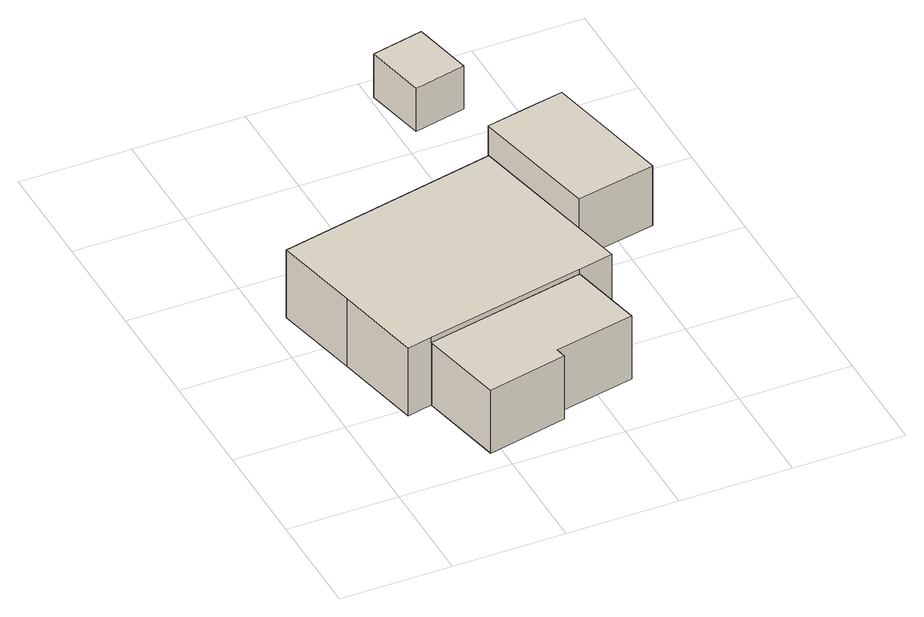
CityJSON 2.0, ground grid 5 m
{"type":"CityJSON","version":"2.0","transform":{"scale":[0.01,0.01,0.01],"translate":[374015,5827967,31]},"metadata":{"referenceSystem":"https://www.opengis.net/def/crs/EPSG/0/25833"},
"CityObjects":{
"building1":{"type":"Building","attributes":{"Gemeindeschluessel":"11000005","function":"31001_1010"},"address":[{"country":"Germany","locality":"Berlin","thoroughfareNumber":"8","thoroughfareName":"Eiskellerweg"}],"children":["building1-1","building1-2"]},
"building1-1":{"type":"BuildingPart","attributes":{"BezugspunktDach":"2200","measuredHeight":3.77,"storeysAboveGround":1},"parents":["building1"],"geometry":[{"type":"MultiSurface","lod":"1","boundaries":[[[0,1,2,3,4,5,6,7,8]],[[9,10,11,12,13,14,15,16,17]],[[9,17,8,7]],[[10,9,7,6]],[[11,10,6,5]],[[12,11,5,4]],[[13,12,4,3]],[[18,19,3,2]],[[15,14,2,1]],[[16,15,1,0]],[[17,16,0,8]],[[20,14,13,19,18]]]}]},
"building1-2":{"type":"BuildingPart","attributes":{"BezugspunktDach":"2200","measuredHeight":3.17,"storeysAboveGround":1},"parents":["building1"],"geometry":[{"type":"MultiSurface","lod":"1","boundaries":[[[21,22,23,24,25,19,18]],[[13,12,26,27,28,29,14]],[[12,13,19,25]],[[26,12,25,24]],[[27,26,24,23]],[[28,27,23,22]],[[29,28,22,21]],[[14,29,21,18]],[[13,14,18,19,30]]]}]},
"building2":{"type":"Building","attributes":{"Gemeindeschluessel":"11000005","BezugspunktDach":"2200","function":"31001_2463","measuredHeight":3.21,"storeysAboveGround":1},"address":[{"country":"Germany","locality":"Berlin","thoroughfareNumber":"8 (1)","thoroughfareName":"Eiskellerweg"}],"geometry":[{"type":"Solid","lod":"1","boundaries":[[[[31,32,33,34,35]],[[36,37,38,39,40]],[[36,40,35,34]],[[37,36,34,33]],[[38,37,33,32]],[[39,38,32,31]],[[40,39,31,35]]]]}]},
"building3":{"type":"Building","attributes":{"Gemeindeschluessel":"11000005","BezugspunktDach":"2200","function":"31001_1000","measuredHeight":2.19,"storeysAboveGround":1},"address":[{"country":"Germany","locality":"Berlin","thoroughfareNumber":"8 (2)","thoroughfareName":"Eiskellerweg"}],"geometry":[{"type":"Solid","lod":"1","boundaries":[[[[41,42,43,44]],[[45,46,47,48]],[[45,48,44,43]],[[46,45,43,42]],[[47,46,42,41]],[[48,47,41,44]]]]}]}
},
"vertices":[
[171,846,414],[254,452,414],[368,476,414],[1092,626,414],[1092,625,414],[1251,659,414],[1165,1055,414],[1080,1450,414],[87,1239,414],[1080,1450,73],[1165,1055,73],[1251,659,73],[1092,625,73],[1092,626,73],[368,476,73],[254,452,73],[171,846,73],[87,1239,73],[368,476,391],[1092,626,391],[368,476,214],
[449,92,391],[810,169,391],[800,216,391],[1164,288,391],[1092,625,391],[1164,288,73],[800,216,73],[810,169,73],[449,92,73],[1092,626,272],
[1308,1084,377],[1664,1155,377],[1541,1742,377],[1361,1706,377],[1182,1670,377],[1361,1706,76],[1541,1742,76],[1664,1155,76],[1308,1084,76],[1182,1670,76],
[1076,2121,285],[1310,2172,285],[1252,2446,285],[1018,2395,285],[1252,2446,66],[1310,2172,66],[1076,2121,66],[1018,2395,66]
]}
